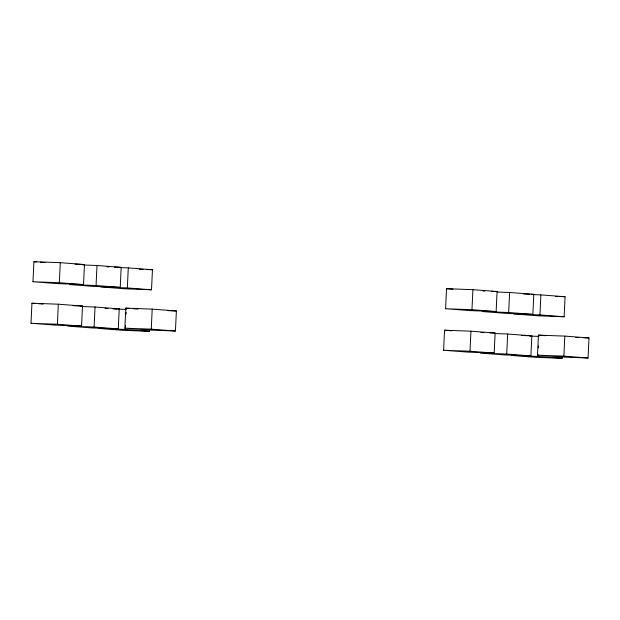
<?xml version="1.0" encoding="UTF-8"?>
<svg xmlns="http://www.w3.org/2000/svg" width="620" height="620" viewBox="0 0 620 620"><rect width="100%" height="100%" fill="white"/><g stroke="black" fill="none" stroke-linecap="round" stroke-linejoin="round"><path stroke-width="0.93" d="M31 323.26L31.945 303.226L58.327 304.203L82.507 306.055L81.561 326.089L55.18 325.113L31 323.26L57.381 324.229L81.561 326.089M32.961 281.744L33.906 261.71L60.287 262.678L84.467 264.538L83.522 284.565L57.141 283.596L32.961 281.744L59.342 282.712L83.522 284.565M57.381 324.229L58.327 304.203M59.342 282.712L60.287 262.678M95.038 307.016L119.226 308.869L118.281 328.902L94.101 327.05L95.038 307.016L80.91 306.497M96.999 265.492L121.179 267.352L120.233 287.378L96.053 285.526L96.999 265.492L82.871 264.972M124.876 328.181L125.821 308.148L152.202 309.117L176.382 310.969L175.437 331.003L149.056 330.034L124.876 328.181L151.257 329.15L175.437 331.003M149.645 329.39L149.552 331.297L125.372 329.445L125.55 325.632M126.093 314.185L126.178 312.271M128.278 267.894L152.458 269.747L151.513 289.78L127.333 287.928L128.278 267.894L120.737 267.615M151.257 329.15L152.202 309.117M443.618 350.254L444.563 330.22L470.944 331.188L495.124 333.048L494.179 353.075L467.798 352.106L443.618 350.254L469.999 351.222L494.179 353.075M445.579 308.737L446.524 288.703L472.905 289.672L497.085 291.524L496.139 311.558L469.759 310.589L445.579 308.737L471.96 309.706L496.139 311.558M469.999 351.222L470.944 331.188M471.96 309.706L472.905 289.672M507.656 334.01L531.844 335.862L530.898 355.896L506.718 354.036L507.656 334.01L495.411 333.552M509.617 292.485L533.797 294.337L532.851 314.371L508.671 312.519L509.617 292.485L497.372 292.036M537.494 355.167L538.439 335.141L564.82 336.11L589 337.962L588.054 357.996L561.673 357.027L537.494 355.167L563.875 356.144L588.054 357.996M562.263 356.384L562.169 358.29L537.99 356.438L538.082 354.531M538.393 347.851L538.486 345.945M540.888 294.887L565.076 296.74L564.13 316.774L539.95 314.913L540.888 294.887L531.472 294.539M563.875 356.144L564.82 336.11M75.043 264.19L84.467 264.538M107.051 266.833L108.934 266.902M114.584 267.104L121.179 267.352M115.088 267.406L118.854 267.546M139.267 269.258L143.034 269.398M146.8 269.537L152.458 269.747M482.949 291.005L484.832 291.075M491.428 291.315L497.085 291.524M523.435 293.958L530.03 294.198M531.913 294.267L533.797 294.337M555.652 296.391L565.076 296.74M96.053 285.526L69.672 284.557L93.852 286.409L120.233 287.378M127.333 287.928L100.951 286.952L125.132 288.812L151.513 289.78M508.671 312.519L482.29 311.55L506.47 313.402L532.851 314.371M539.95 314.913L513.569 313.945L537.749 315.797L564.13 316.774M73.082 305.707L82.507 306.055M105.09 308.349L107.919 308.45M113.569 308.659L119.226 308.869M167.904 310.659L176.382 310.969M113.127 308.93L116.893 309.062M118.776 309.132L126.317 309.411M480.988 332.522L483.817 332.63M489.475 332.839L495.124 333.048M521.474 335.482L528.07 335.722M529.953 335.792L531.844 335.862M575.81 337.474L578.638 337.582M583.35 337.753L589 337.962M529.511 336.055L538.935 336.404M94.101 327.05L67.719 326.074L91.9 327.933L118.281 328.902M125.372 329.445L98.991 328.476L123.171 330.328L149.552 331.297M506.718 354.036L480.329 353.067L504.517 354.919L530.898 355.896M537.99 356.438L511.608 355.462L535.788 357.322L562.169 358.29M446.524 288.703L453.034 289.199M33.906 261.71L36.696 261.927M40.416 262.214L45.066 262.57M538.439 335.141L545.879 335.707M444.563 330.22L452.003 330.793M125.821 308.148L129.541 308.435M133.261 308.721L137.911 309.078M31.945 303.226L35.666 303.513M38.456 303.73L43.105 304.087"/></g></svg>
